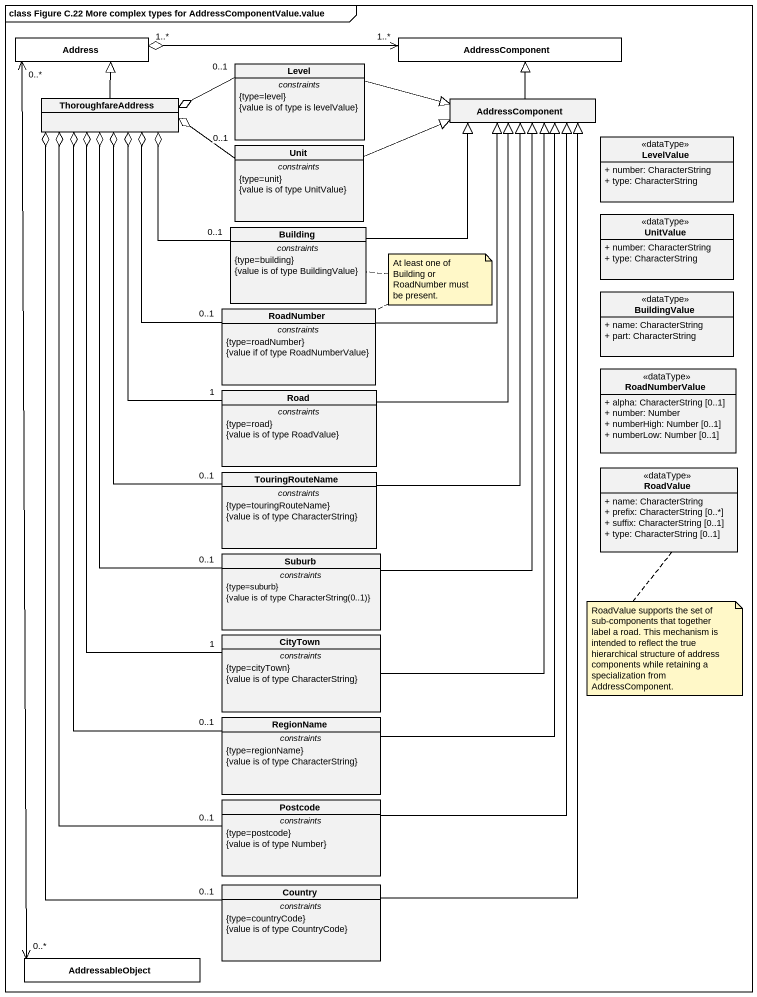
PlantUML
@startuml
mainframe class Figure C.22 More complex types for AddressComponentValue.value
hide circle
hide empty members
skinparam classAttributeIconSize 0
class Address #FFFFFF
class AddressComponent #FFFFFF
class Level {
  -- constraints --
  {type=level}
  {value is of type is levelValue}
}
class ThoroughfareAddress
class "AddressComponent" as AddressComponent_2
class Unit {
  -- constraints --
  {type=unit}
  {value is of type UnitValue}
}
class LevelValue <<dataType>> {
  + number: CharacterString
  + type: CharacterString
}
class Building {
  -- constraints --
  {type=building}
  {value is of type BuildingValue}
}
class UnitValue <<dataType>> {
  + number: CharacterString
  + type: CharacterString
}
class RoadNumber {
  -- constraints --
  {type=roadNumber}
  {value if of type RoadNumberValue}
}
class BuildingValue <<dataType>> {
  + name: CharacterString
  + part: CharacterString
}
class Road {
  -- constraints --
  {type=road}
  {value is of type RoadValue}
}
class RoadNumberValue <<dataType>> {
  + alpha: CharacterString [0..1]
  + number: Number
  + numberHigh: Number [0..1]
  + numberLow: Number [0..1]
}
class TouringRouteName {
  -- constraints --
  {type=touringRouteName}
  {value is of type CharacterString}
}
class RoadValue <<dataType>> {
  + name: CharacterString
  + prefix: CharacterString [0..*]
  + suffix: CharacterString [0..1]
  + type: CharacterString [0..1]
}
class Suburb {
  -- constraints --
  {type=suburb}
  {field} {value is of type CharacterString(0..1)}
}
class CityTown {
  -- constraints --
  {type=cityTown}
  {value is of type CharacterString}
}
class RegionName {
  -- constraints --
  {type=regionName}
  {value is of type CharacterString}
}
class Postcode {
  -- constraints --
  {type=postcode}
  {value is of type Number}
}
class Country {
  -- constraints --
  {type=countryCode}
  {value is of type CountryCode}
}
class AddressableObject #FFFFFF
Address "0..*" <--> "0..*" AddressableObject
AddressComponent "1..*" <-left-o "1..*" Address
Level "0..1" -left-o ThoroughfareAddress
Level -right-|> AddressComponent_2
ThoroughfareAddress -up-|> Address
AddressComponent_2 -up-|> AddressComponent
Unit "0..1" -left-o ThoroughfareAddress
Unit -right-|> AddressComponent_2
Building "0..1" -up-o ThoroughfareAddress
Building -up-|> AddressComponent_2
RoadNumber "0..1" -up-o ThoroughfareAddress
RoadNumber -up-|> AddressComponent_2
Road "1" -up-o ThoroughfareAddress
Road -up-|> AddressComponent_2
TouringRouteName "0..1" -up-o ThoroughfareAddress
TouringRouteName -up-|> AddressComponent_2
Suburb "0..1" -up-o ThoroughfareAddress
Suburb -up-|> AddressComponent_2
CityTown "1" -up-o ThoroughfareAddress
CityTown -up-|> AddressComponent_2
RegionName "0..1" -up-o ThoroughfareAddress
RegionName -up-|> AddressComponent_2
Postcode "0..1" -up-o ThoroughfareAddress
Postcode -up-|> AddressComponent_2
Country "0..1" -up-o ThoroughfareAddress
Country -up-|> AddressComponent_2
note as N1
  At least one of Building or RoadNumber must be present.
end note
N1 .. Building
N1 .. RoadNumber
note bottom of RoadValue : RoadValue supports the set of sub-components that together label a road. This mechanism is intended to reflect the true hierarchical structure of address components while retaining a specialization from AddressComponent.
@enduml
